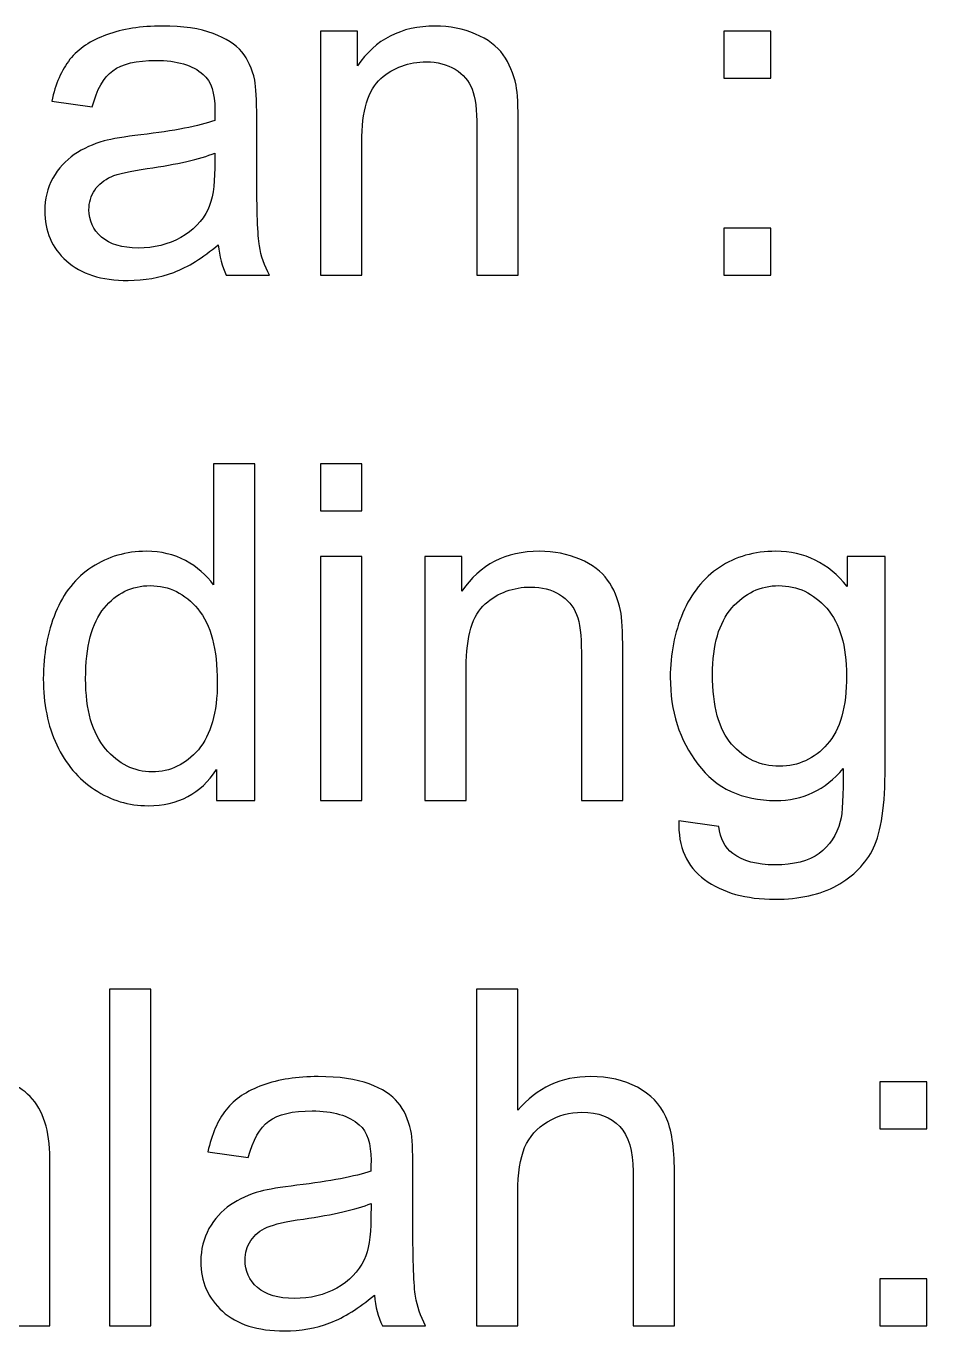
# Model space of a CAD drawing. Header units: millimetres. Extents: x -86 to 86, y -30 to 76.
# Drawn here: x -21.41 to -5.19, y 50.94 to 74.44 of the extents above; entities that cross this region are included whole.
import ezdxf

# ---------------------------------------------------------------- set-up
doc = ezdxf.new("R2010")
doc.units = ezdxf.units.MM
doc.header["$MEASUREMENT"] = 0
doc.layers.add('Layer 1', color=7, linetype='Continuous')

msp = doc.modelspace()

# ---------------------------------------------------------------- linework, layer by layer
at = {"layer": 'Layer 1', "color": 250}
for points, knots in [([(-17.946, 70.5039), (-18.2226, 70.2683), (-18.4893, 70.1032), (-18.7447, 70.0058), (-18.7447, 70.0058), (-19.0001, 69.9084), (-19.2738, 69.8605), (-19.5674, 69.8605), (-19.5674, 69.8605), (-20.05, 69.8605), (-20.4211, 69.9776), (-20.6807, 70.2132), (-20.6807, 70.2132), (-20.9404, 70.4475), (-21.0702, 70.7481), (-21.0702, 71.1135), (-21.0702, 71.1135), (-21.0702, 71.328), (-21.0208, 71.5242), (-20.9234, 71.702), (-20.9234, 71.702), (-20.8247, 71.8798), (-20.6963, 72.0209), (-20.5382, 72.1281), (-20.5382, 72.1281), (-20.3788, 72.2354), (-20.201, 72.3172), (-20.002, 72.3723), (-20.002, 72.3723), (-19.8552, 72.4104), (-19.6337, 72.447), (-19.3388, 72.4837), (-19.3388, 72.4837), (-18.7376, 72.5543), (-18.2931, 72.6404), (-18.0095, 72.7391), (-18.0095, 72.7391), (-18.0067, 72.8407), (-18.0053, 72.9057), (-18.0053, 72.9325), (-18.0053, 72.9325), (-18.0053, 73.2344), (-18.0758, 73.4475), (-18.2169, 73.5717), (-18.2169, 73.5717), (-18.4074, 73.7396), (-18.6911, 73.8229), (-19.0664, 73.8229), (-19.0664, 73.8229), (-19.4178, 73.8229), (-19.6774, 73.7608), (-19.8439, 73.638), (-19.8439, 73.638), (-20.0119, 73.5153), (-20.1346, 73.2979), (-20.2151, 72.9847), (-20.2151, 72.9847), (-20.2151, 72.9847), (-20.9432, 73.0863), (-20.9432, 73.0863), (-20.9432, 73.0863), (-20.8769, 73.3981), (-20.7682, 73.6507), (-20.6158, 73.8426), (-20.6158, 73.8426), (-20.4634, 74.0345), (-20.2433, 74.1813), (-19.9554, 74.2857), (-19.9554, 74.2857), (-19.669, 74.3887), (-19.3345, 74.441), (-18.9563, 74.441), (-18.9563, 74.441), (-18.581, 74.441), (-18.2748, 74.3972), (-18.0391, 74.3083), (-18.0391, 74.3083), (-17.8049, 74.2194), (-17.6313, 74.1093), (-17.5212, 73.9753), (-17.5212, 73.9753), (-17.4112, 73.8412), (-17.3336, 73.6719), (-17.2884, 73.4673), (-17.2884, 73.4673), (-17.2644, 73.3403), (-17.2517, 73.1117), (-17.2517, 72.7829), (-17.2517, 72.7829), (-17.2517, 72.7829), (-17.2517, 71.7951), (-17.2517, 71.7951), (-17.2517, 71.7951), (-17.2517, 71.1051), (-17.2362, 70.669), (-17.2052, 70.4842), (-17.2052, 70.4842), (-17.1755, 70.2993), (-17.1134, 70.1229), (-17.0231, 69.9536), (-17.0231, 69.9536), (-17.0231, 69.9536), (-17.8021, 69.9536), (-17.8021, 69.9536), (-17.8021, 69.9536), (-17.8768, 70.1102), (-17.9248, 70.2937), (-17.946, 70.5039)], [0, 0, 0, 0, 0.0357143, 0.0357143, 0.0357143, 0.0357143, 0.0714286, 0.0714286, 0.0714286, 0.0714286, 0.1071429, 0.1071429, 0.1071429, 0.1071429, 0.1428571, 0.1428571, 0.1428571, 0.1428571, 0.1785714, 0.1785714, 0.1785714, 0.1785714, 0.2142857, 0.2142857, 0.2142857, 0.2142857, 0.25, 0.25, 0.25, 0.25, 0.2857143, 0.2857143, 0.2857143, 0.2857143, 0.3214286, 0.3214286, 0.3214286, 0.3214286, 0.3571429, 0.3571429, 0.3571429, 0.3571429, 0.3928571, 0.3928571, 0.3928571, 0.3928571, 0.4285714, 0.4285714, 0.4285714, 0.4285714, 0.4642857, 0.4642857, 0.4642857, 0.4642857, 0.5, 0.5, 0.5, 0.5, 0.5357143, 0.5357143, 0.5357143, 0.5357143, 0.5714286, 0.5714286, 0.5714286, 0.5714286, 0.6071429, 0.6071429, 0.6071429, 0.6071429, 0.6428571, 0.6428571, 0.6428571, 0.6428571, 0.6785714, 0.6785714, 0.6785714, 0.6785714, 0.7142857, 0.7142857, 0.7142857, 0.7142857, 0.75, 0.75, 0.75, 0.75, 0.7857143, 0.7857143, 0.7857143, 0.7857143, 0.8214286, 0.8214286, 0.8214286, 0.8214286, 0.8571429, 0.8571429, 0.8571429, 0.8571429, 0.8928571, 0.8928571, 0.8928571, 0.8928571, 0.9285714, 0.9285714, 0.9285714, 0.9285714, 1, 1, 1, 1]), ([(-16.1073, 69.9536), (-16.1073, 69.9536), (-16.1073, 74.3478), (-16.1073, 74.3478), (-16.1073, 74.3478), (-16.1073, 74.3478), (-15.4384, 74.3478), (-15.4384, 74.3478), (-15.4384, 74.3478), (-15.4384, 74.3478), (-15.4384, 73.7241), (-15.4384, 73.7241), (-15.4384, 73.7241), (-15.1167, 74.2025), (-14.651, 74.441), (-14.0428, 74.441), (-14.0428, 74.441), (-13.7775, 74.441), (-13.5348, 74.393), (-13.3133, 74.2984), (-13.3133, 74.2984), (-13.0917, 74.2039), (-12.9252, 74.0783), (-12.8152, 73.9245), (-12.8152, 73.9245), (-12.7051, 73.7707), (-12.6275, 73.5872), (-12.5837, 73.3756), (-12.5837, 73.3756), (-12.5569, 73.2373), (-12.5428, 72.996), (-12.5428, 72.6517), (-12.5428, 72.6517), (-12.5428, 72.6517), (-12.5428, 69.9536), (-12.5428, 69.9536), (-12.5428, 69.9536), (-12.5428, 69.9536), (-13.2879, 69.9536), (-13.2879, 69.9536), (-13.2879, 69.9536), (-13.2879, 69.9536), (-13.2879, 72.6234), (-13.2879, 72.6234), (-13.2879, 72.6234), (-13.2879, 72.9268), (-13.3161, 73.154), (-13.374, 73.3036), (-13.374, 73.3036), (-13.4318, 73.4532), (-13.5348, 73.5731), (-13.6816, 73.6634), (-13.6816, 73.6634), (-13.8283, 73.7523), (-14.0019, 73.7975), (-14.1995, 73.7975), (-14.1995, 73.7975), (-14.5156, 73.7975), (-14.7879, 73.6973), (-15.0179, 73.4955), (-15.0179, 73.4955), (-15.2479, 73.2951), (-15.3622, 72.9127), (-15.3622, 72.3511), (-15.3622, 72.3511), (-15.3622, 72.3511), (-15.3622, 69.9536), (-15.3622, 69.9536), (-15.3622, 69.9536), (-15.3622, 69.9536), (-16.1073, 69.9536), (-16.1073, 69.9536)], [0, 0, 0, 0, 0.0526316, 0.0526316, 0.0526316, 0.0526316, 0.1052632, 0.1052632, 0.1052632, 0.1052632, 0.1578947, 0.1578947, 0.1578947, 0.1578947, 0.2105263, 0.2105263, 0.2105263, 0.2105263, 0.2631579, 0.2631579, 0.2631579, 0.2631579, 0.3157895, 0.3157895, 0.3157895, 0.3157895, 0.3684211, 0.3684211, 0.3684211, 0.3684211, 0.4210526, 0.4210526, 0.4210526, 0.4210526, 0.4736842, 0.4736842, 0.4736842, 0.4736842, 0.5263158, 0.5263158, 0.5263158, 0.5263158, 0.5789474, 0.5789474, 0.5789474, 0.5789474, 0.6315789, 0.6315789, 0.6315789, 0.6315789, 0.6842105, 0.6842105, 0.6842105, 0.6842105, 0.7368421, 0.7368421, 0.7368421, 0.7368421, 0.7894737, 0.7894737, 0.7894737, 0.7894737, 0.8421053, 0.8421053, 0.8421053, 0.8421053, 0.8947368, 0.8947368, 0.8947368, 0.8947368, 1, 1, 1, 1]), ([(-8.8429, 73.5011), (-8.8429, 73.5011), (-8.8429, 74.3478), (-8.8429, 74.3478), (-8.8429, 74.3478), (-8.8429, 74.3478), (-7.9962, 74.3478), (-7.9962, 74.3478), (-7.9962, 74.3478), (-7.9962, 74.3478), (-7.9962, 73.5011), (-7.9962, 73.5011), (-7.9962, 73.5011), (-7.9962, 73.5011), (-8.8429, 73.5011), (-8.8429, 73.5011)], [0, 0, 0, 0, 0.2, 0.2, 0.2, 0.2, 0.4, 0.4, 0.4, 0.4, 0.6, 0.6, 0.6, 0.6, 1, 1, 1, 1]), ([(-18.0053, 72.1549), (-18.2762, 72.0449), (-18.6826, 71.9517), (-19.2245, 71.8755), (-19.2245, 71.8755), (-19.5321, 71.8318), (-19.7494, 71.7824), (-19.8764, 71.7274), (-19.8764, 71.7274), (-20.0034, 71.6723), (-20.1008, 71.5919), (-20.1699, 71.4875), (-20.1699, 71.4875), (-20.2391, 71.3817), (-20.2743, 71.2645), (-20.2743, 71.1347), (-20.2743, 71.1347), (-20.2743, 70.9386), (-20.1995, 70.7735), (-20.0486, 70.6422), (-20.0486, 70.6422), (-19.8976, 70.511), (-19.6774, 70.4447), (-19.3881, 70.4447), (-19.3881, 70.4447), (-19.1017, 70.4447), (-18.8463, 70.5068), (-18.6219, 70.6323), (-18.6219, 70.6323), (-18.399, 70.7565), (-18.2339, 70.9273), (-18.1294, 71.1432), (-18.1294, 71.1432), (-18.049, 71.3111), (-18.0095, 71.558), (-18.0095, 71.884), (-18.0095, 71.884), (-18.0095, 71.884), (-18.0053, 72.1549), (-18.0053, 72.1549)], [0, 0, 0, 0, 0.0909091, 0.0909091, 0.0909091, 0.0909091, 0.1818182, 0.1818182, 0.1818182, 0.1818182, 0.2727273, 0.2727273, 0.2727273, 0.2727273, 0.3636364, 0.3636364, 0.3636364, 0.3636364, 0.4545455, 0.4545455, 0.4545455, 0.4545455, 0.5454545, 0.5454545, 0.5454545, 0.5454545, 0.6363636, 0.6363636, 0.6363636, 0.6363636, 0.7272727, 0.7272727, 0.7272727, 0.7272727, 0.8181818, 0.8181818, 0.8181818, 0.8181818, 1, 1, 1, 1]), ([(-8.8429, 69.9536), (-8.8429, 69.9536), (-8.8429, 70.8003), (-8.8429, 70.8003), (-8.8429, 70.8003), (-8.8429, 70.8003), (-7.9962, 70.8003), (-7.9962, 70.8003), (-7.9962, 70.8003), (-7.9962, 70.8003), (-7.9962, 69.9536), (-7.9962, 69.9536), (-7.9962, 69.9536), (-7.9962, 69.9536), (-8.8429, 69.9536), (-8.8429, 69.9536)], [0, 0, 0, 0, 0.2, 0.2, 0.2, 0.2, 0.4, 0.4, 0.4, 0.4, 0.6, 0.6, 0.6, 0.6, 1, 1, 1, 1]), ([(-17.9799, 60.4949), (-17.9799, 60.4949), (-17.9799, 61.0523), (-17.9799, 61.0523), (-17.9799, 61.0523), (-18.2578, 60.6191), (-18.6671, 60.4018), (-19.2075, 60.4018), (-19.2075, 60.4018), (-19.5575, 60.4018), (-19.8792, 60.4977), (-20.1713, 60.691), (-20.1713, 60.691), (-20.4648, 60.883), (-20.692, 61.1525), (-20.8543, 61.4968), (-20.8543, 61.4968), (-21.0152, 61.8425), (-21.0956, 62.239), (-21.0956, 62.6878), (-21.0956, 62.6878), (-21.0956, 63.1252), (-21.0222, 63.5217), (-20.8769, 63.8788), (-20.8769, 63.8788), (-20.7301, 64.2344), (-20.5114, 64.5081), (-20.2193, 64.6972), (-20.2193, 64.6972), (-19.9286, 64.8877), (-19.6012, 64.9823), (-19.2414, 64.9823), (-19.2414, 64.9823), (-18.9761, 64.9823), (-18.7404, 64.9258), (-18.5344, 64.8143), (-18.5344, 64.8143), (-18.3284, 64.7028), (-18.1605, 64.5561), (-18.0307, 64.3769), (-18.0307, 64.3769), (-18.0307, 64.3769), (-18.0307, 66.5571), (-18.0307, 66.5571), (-18.0307, 66.5571), (-18.0307, 66.5571), (-17.2856, 66.5571), (-17.2856, 66.5571), (-17.2856, 66.5571), (-17.2856, 66.5571), (-17.2856, 60.4949), (-17.2856, 60.4949), (-17.2856, 60.4949), (-17.2856, 60.4949), (-17.9799, 60.4949), (-17.9799, 60.4949)], [0, 0, 0, 0, 0.0666667, 0.0666667, 0.0666667, 0.0666667, 0.1333333, 0.1333333, 0.1333333, 0.1333333, 0.2, 0.2, 0.2, 0.2, 0.2666667, 0.2666667, 0.2666667, 0.2666667, 0.3333333, 0.3333333, 0.3333333, 0.3333333, 0.4, 0.4, 0.4, 0.4, 0.4666667, 0.4666667, 0.4666667, 0.4666667, 0.5333333, 0.5333333, 0.5333333, 0.5333333, 0.6, 0.6, 0.6, 0.6, 0.6666667, 0.6666667, 0.6666667, 0.6666667, 0.7333333, 0.7333333, 0.7333333, 0.7333333, 0.8, 0.8, 0.8, 0.8, 0.8666667, 0.8666667, 0.8666667, 0.8666667, 1, 1, 1, 1]), ([(-16.1073, 65.7104), (-16.1073, 65.7104), (-16.1073, 66.5571), (-16.1073, 66.5571), (-16.1073, 66.5571), (-16.1073, 66.5571), (-15.3622, 66.5571), (-15.3622, 66.5571), (-15.3622, 66.5571), (-15.3622, 66.5571), (-15.3622, 65.7104), (-15.3622, 65.7104), (-15.3622, 65.7104), (-15.3622, 65.7104), (-16.1073, 65.7104), (-16.1073, 65.7104)], [0, 0, 0, 0, 0.2, 0.2, 0.2, 0.2, 0.4, 0.4, 0.4, 0.4, 0.6, 0.6, 0.6, 0.6, 1, 1, 1, 1]), ([(-16.1073, 60.4949), (-16.1073, 60.4949), (-16.1073, 64.8891), (-16.1073, 64.8891), (-16.1073, 64.8891), (-16.1073, 64.8891), (-15.3622, 64.8891), (-15.3622, 64.8891), (-15.3622, 64.8891), (-15.3622, 64.8891), (-15.3622, 60.4949), (-15.3622, 60.4949), (-15.3622, 60.4949), (-15.3622, 60.4949), (-16.1073, 60.4949), (-16.1073, 60.4949)], [0, 0, 0, 0, 0.2, 0.2, 0.2, 0.2, 0.4, 0.4, 0.4, 0.4, 0.6, 0.6, 0.6, 0.6, 1, 1, 1, 1]), ([(-14.2263, 60.4949), (-14.2263, 60.4949), (-14.2263, 64.8891), (-14.2263, 64.8891), (-14.2263, 64.8891), (-14.2263, 64.8891), (-13.5574, 64.8891), (-13.5574, 64.8891), (-13.5574, 64.8891), (-13.5574, 64.8891), (-13.5574, 64.2654), (-13.5574, 64.2654), (-13.5574, 64.2654), (-13.2357, 64.7438), (-12.77, 64.9823), (-12.1618, 64.9823), (-12.1618, 64.9823), (-11.8965, 64.9823), (-11.6538, 64.9343), (-11.4323, 64.8397), (-11.4323, 64.8397), (-11.2107, 64.7452), (-11.0442, 64.6196), (-10.9342, 64.4658), (-10.9342, 64.4658), (-10.8241, 64.312), (-10.7465, 64.1285), (-10.7027, 63.9169), (-10.7027, 63.9169), (-10.6759, 63.7786), (-10.6618, 63.5373), (-10.6618, 63.193), (-10.6618, 63.193), (-10.6618, 63.193), (-10.6618, 60.4949), (-10.6618, 60.4949), (-10.6618, 60.4949), (-10.6618, 60.4949), (-11.4069, 60.4949), (-11.4069, 60.4949), (-11.4069, 60.4949), (-11.4069, 60.4949), (-11.4069, 63.1647), (-11.4069, 63.1647), (-11.4069, 63.1647), (-11.4069, 63.4681), (-11.4351, 63.6953), (-11.493, 63.8449), (-11.493, 63.8449), (-11.5508, 63.9945), (-11.6538, 64.1144), (-11.8006, 64.2047), (-11.8006, 64.2047), (-11.9473, 64.2936), (-12.1209, 64.3388), (-12.3185, 64.3388), (-12.3185, 64.3388), (-12.6346, 64.3388), (-12.9069, 64.2386), (-13.1369, 64.0368), (-13.1369, 64.0368), (-13.3669, 63.8364), (-13.4812, 63.454), (-13.4812, 62.8924), (-13.4812, 62.8924), (-13.4812, 62.8924), (-13.4812, 60.4949), (-13.4812, 60.4949), (-13.4812, 60.4949), (-13.4812, 60.4949), (-14.2263, 60.4949), (-14.2263, 60.4949)], [0, 0, 0, 0, 0.0526316, 0.0526316, 0.0526316, 0.0526316, 0.1052632, 0.1052632, 0.1052632, 0.1052632, 0.1578947, 0.1578947, 0.1578947, 0.1578947, 0.2105263, 0.2105263, 0.2105263, 0.2105263, 0.2631579, 0.2631579, 0.2631579, 0.2631579, 0.3157895, 0.3157895, 0.3157895, 0.3157895, 0.3684211, 0.3684211, 0.3684211, 0.3684211, 0.4210526, 0.4210526, 0.4210526, 0.4210526, 0.4736842, 0.4736842, 0.4736842, 0.4736842, 0.5263158, 0.5263158, 0.5263158, 0.5263158, 0.5789474, 0.5789474, 0.5789474, 0.5789474, 0.6315789, 0.6315789, 0.6315789, 0.6315789, 0.6842105, 0.6842105, 0.6842105, 0.6842105, 0.7368421, 0.7368421, 0.7368421, 0.7368421, 0.7894737, 0.7894737, 0.7894737, 0.7894737, 0.8421053, 0.8421053, 0.8421053, 0.8421053, 0.8947368, 0.8947368, 0.8947368, 0.8947368, 1, 1, 1, 1]), ([(-9.6543, 60.1308), (-9.6543, 60.1308), (-8.9346, 60.0292), (-8.9346, 60.0292), (-8.9346, 60.0292), (-8.905, 59.8063), (-8.8203, 59.644), (-8.682, 59.541), (-8.682, 59.541), (-8.4972, 59.4041), (-8.2446, 59.335), (-7.9242, 59.335), (-7.9242, 59.335), (-7.5799, 59.335), (-7.3132, 59.4041), (-7.1256, 59.541), (-7.1256, 59.541), (-6.9379, 59.6779), (-6.8109, 59.8712), (-6.7446, 60.1181), (-6.7446, 60.1181), (-6.7065, 60.2691), (-6.6881, 60.5866), (-6.6909, 61.0706), (-6.6909, 61.0706), (-7.0169, 60.6868), (-7.4219, 60.4949), (-7.9073, 60.4949), (-7.9073, 60.4949), (-8.5113, 60.4949), (-8.9798, 60.7122), (-9.31, 61.1482), (-9.31, 61.1482), (-9.6416, 61.5829), (-9.8067, 62.105), (-9.8067, 62.7132), (-9.8067, 62.7132), (-9.8067, 63.1323), (-9.7305, 63.5189), (-9.5795, 63.8731), (-9.5795, 63.8731), (-9.4285, 64.2273), (-9.2084, 64.4996), (-8.9205, 64.693), (-8.9205, 64.693), (-8.6326, 64.8863), (-8.294, 64.9823), (-7.9045, 64.9823), (-7.9045, 64.9823), (-7.3866, 64.9823), (-6.959, 64.7706), (-6.6232, 64.3472), (-6.6232, 64.3472), (-6.6232, 64.3472), (-6.6232, 64.8891), (-6.6232, 64.8891), (-6.6232, 64.8891), (-6.6232, 64.8891), (-5.9374, 64.8891), (-5.9374, 64.8891), (-5.9374, 64.8891), (-5.9374, 64.8891), (-5.9374, 61.0946), (-5.9374, 61.0946), (-5.9374, 61.0946), (-5.9374, 60.4102), (-6.0065, 59.9262), (-6.1462, 59.6412), (-6.1462, 59.6412), (-6.2845, 59.3561), (-6.5061, 59.1304), (-6.8066, 58.9652), (-6.8066, 58.9652), (-7.1086, 58.8001), (-7.4797, 58.7169), (-7.92, 58.7169), (-7.92, 58.7169), (-8.4435, 58.7169), (-8.8655, 58.834), (-9.1872, 59.0697), (-9.1872, 59.0697), (-9.5103, 59.3039), (-9.6656, 59.6581), (-9.6543, 60.1308)], [0, 0, 0, 0, 0.0454545, 0.0454545, 0.0454545, 0.0454545, 0.0909091, 0.0909091, 0.0909091, 0.0909091, 0.1363636, 0.1363636, 0.1363636, 0.1363636, 0.1818182, 0.1818182, 0.1818182, 0.1818182, 0.2272727, 0.2272727, 0.2272727, 0.2272727, 0.2727273, 0.2727273, 0.2727273, 0.2727273, 0.3181818, 0.3181818, 0.3181818, 0.3181818, 0.3636364, 0.3636364, 0.3636364, 0.3636364, 0.4090909, 0.4090909, 0.4090909, 0.4090909, 0.4545455, 0.4545455, 0.4545455, 0.4545455, 0.5, 0.5, 0.5, 0.5, 0.5454545, 0.5454545, 0.5454545, 0.5454545, 0.5909091, 0.5909091, 0.5909091, 0.5909091, 0.6363636, 0.6363636, 0.6363636, 0.6363636, 0.6818182, 0.6818182, 0.6818182, 0.6818182, 0.7272727, 0.7272727, 0.7272727, 0.7272727, 0.7727273, 0.7727273, 0.7727273, 0.7727273, 0.8181818, 0.8181818, 0.8181818, 0.8181818, 0.8636364, 0.8636364, 0.8636364, 0.8636364, 0.9090909, 0.9090909, 0.9090909, 0.9090909, 1, 1, 1, 1]), ([(-20.3336, 62.6864), (-20.3336, 62.1247), (-20.2151, 61.7056), (-19.9766, 61.4276), (-19.9766, 61.4276), (-19.7395, 61.1497), (-19.4587, 61.0114), (-19.1356, 61.0114), (-19.1356, 61.0114), (-18.8096, 61.0114), (-18.533, 61.144), (-18.3044, 61.4093), (-18.3044, 61.4093), (-18.0772, 61.6746), (-17.9629, 62.0796), (-17.9629, 62.6243), (-17.9629, 62.6243), (-17.9629, 63.2226), (-18.0786, 63.6629), (-18.3115, 63.9437), (-18.3115, 63.9437), (-18.5429, 64.2245), (-18.8293, 64.3642), (-19.1694, 64.3642), (-19.1694, 64.3642), (-19.501, 64.3642), (-19.7776, 64.2301), (-20.0006, 63.9606), (-20.0006, 63.9606), (-20.2221, 63.6911), (-20.3336, 63.2663), (-20.3336, 62.6864)], [0, 0, 0, 0, 0.1111111, 0.1111111, 0.1111111, 0.1111111, 0.2222222, 0.2222222, 0.2222222, 0.2222222, 0.3333333, 0.3333333, 0.3333333, 0.3333333, 0.4444444, 0.4444444, 0.4444444, 0.4444444, 0.5555556, 0.5555556, 0.5555556, 0.5555556, 0.6666667, 0.6666667, 0.6666667, 0.6666667, 0.7777778, 0.7777778, 0.7777778, 0.7777778, 1, 1, 1, 1]), ([(-9.0447, 62.7668), (-9.0447, 62.1925), (-8.9304, 61.7734), (-8.7018, 61.5095), (-8.7018, 61.5095), (-8.4718, 61.2456), (-8.1853, 61.113), (-7.841, 61.113), (-7.841, 61.113), (-7.4981, 61.113), (-7.2116, 61.2442), (-6.9788, 61.5067), (-6.9788, 61.5067), (-6.7474, 61.7691), (-6.6317, 62.1812), (-6.6317, 62.7428), (-6.6317, 62.7428), (-6.6317, 63.279), (-6.7516, 63.684), (-6.9901, 63.9564), (-6.9901, 63.9564), (-7.2286, 64.2287), (-7.5164, 64.3642), (-7.8523, 64.3642), (-7.8523, 64.3642), (-8.1839, 64.3642), (-8.4647, 64.2301), (-8.6975, 63.962), (-8.6975, 63.962), (-8.929, 63.6939), (-9.0447, 63.296), (-9.0447, 62.7668)], [0, 0, 0, 0, 0.1111111, 0.1111111, 0.1111111, 0.1111111, 0.2222222, 0.2222222, 0.2222222, 0.2222222, 0.3333333, 0.3333333, 0.3333333, 0.3333333, 0.4444444, 0.4444444, 0.4444444, 0.4444444, 0.5555556, 0.5555556, 0.5555556, 0.5555556, 0.6666667, 0.6666667, 0.6666667, 0.6666667, 0.7777778, 0.7777778, 0.7777778, 0.7777778, 1, 1, 1, 1]), ([(-19.9031, 51.0362), (-19.9031, 51.0362), (-19.9031, 57.0984), (-19.9031, 57.0984), (-19.9031, 57.0984), (-19.9031, 57.0984), (-19.1581, 57.0984), (-19.1581, 57.0984), (-19.1581, 57.0984), (-19.1581, 57.0984), (-19.1581, 51.0362), (-19.1581, 51.0362), (-19.1581, 51.0362), (-19.1581, 51.0362), (-19.9031, 51.0362), (-19.9031, 51.0362)], [0, 0, 0, 0, 0.2, 0.2, 0.2, 0.2, 0.4, 0.4, 0.4, 0.4, 0.6, 0.6, 0.6, 0.6, 1, 1, 1, 1]), ([(-13.2963, 51.0362), (-13.2963, 51.0362), (-13.2963, 57.0984), (-13.2963, 57.0984), (-13.2963, 57.0984), (-13.2963, 57.0984), (-12.5512, 57.0984), (-12.5512, 57.0984), (-12.5512, 57.0984), (-12.5512, 57.0984), (-12.5512, 54.9168), (-12.5512, 54.9168), (-12.5512, 54.9168), (-12.2055, 55.3218), (-11.7695, 55.5236), (-11.2417, 55.5236), (-11.2417, 55.5236), (-10.9186, 55.5236), (-10.6378, 55.4601), (-10.3979, 55.3316), (-10.3979, 55.3316), (-10.1594, 55.2032), (-9.9886, 55.0268), (-9.8856, 54.8011), (-9.8856, 54.8011), (-9.7826, 54.5753), (-9.7318, 54.2465), (-9.7318, 53.8175), (-9.7318, 53.8175), (-9.7318, 53.8175), (-9.7318, 51.0362), (-9.7318, 51.0362), (-9.7318, 51.0362), (-9.7318, 51.0362), (-10.4769, 51.0362), (-10.4769, 51.0362), (-10.4769, 51.0362), (-10.4769, 51.0362), (-10.4769, 53.8147), (-10.4769, 53.8147), (-10.4769, 53.8147), (-10.4769, 54.1858), (-10.5573, 54.4567), (-10.7168, 54.6261), (-10.7168, 54.6261), (-10.8776, 54.7954), (-11.1034, 54.8801), (-11.3969, 54.8801), (-11.3969, 54.8801), (-11.6157, 54.8801), (-11.8217, 54.8236), (-12.015, 54.7093), (-12.015, 54.7093), (-12.2083, 54.595), (-12.3452, 54.4398), (-12.4285, 54.2437), (-12.4285, 54.2437), (-12.5103, 54.0489), (-12.5512, 53.7794), (-12.5512, 53.4351), (-12.5512, 53.4351), (-12.5512, 53.4351), (-12.5512, 51.0362), (-12.5512, 51.0362), (-12.5512, 51.0362), (-12.5512, 51.0362), (-13.2963, 51.0362), (-13.2963, 51.0362)], [0, 0, 0, 0, 0.0555556, 0.0555556, 0.0555556, 0.0555556, 0.1111111, 0.1111111, 0.1111111, 0.1111111, 0.1666667, 0.1666667, 0.1666667, 0.1666667, 0.2222222, 0.2222222, 0.2222222, 0.2222222, 0.2777778, 0.2777778, 0.2777778, 0.2777778, 0.3333333, 0.3333333, 0.3333333, 0.3333333, 0.3888889, 0.3888889, 0.3888889, 0.3888889, 0.4444444, 0.4444444, 0.4444444, 0.4444444, 0.5, 0.5, 0.5, 0.5, 0.5555556, 0.5555556, 0.5555556, 0.5555556, 0.6111111, 0.6111111, 0.6111111, 0.6111111, 0.6666667, 0.6666667, 0.6666667, 0.6666667, 0.7222222, 0.7222222, 0.7222222, 0.7222222, 0.7777778, 0.7777778, 0.7777778, 0.7777778, 0.8333333, 0.8333333, 0.8333333, 0.8333333, 0.8888889, 0.8888889, 0.8888889, 0.8888889, 1, 1, 1, 1]), ([(-26.939, 51.0362), (-26.939, 51.0362), (-26.939, 55.4304), (-26.939, 55.4304), (-26.939, 55.4304), (-26.939, 55.4304), (-26.2701, 55.4304), (-26.2701, 55.4304), (-26.2701, 55.4304), (-26.2701, 55.4304), (-26.2701, 54.8095), (-26.2701, 54.8095), (-26.2701, 54.8095), (-26.1333, 55.024), (-25.9498, 55.1976), (-25.7212, 55.3274), (-25.7212, 55.3274), (-25.4926, 55.4586), (-25.233, 55.5236), (-24.9409, 55.5236), (-24.9409, 55.5236), (-24.6163, 55.5236), (-24.3496, 55.4558), (-24.1422, 55.3218), (-24.1422, 55.3218), (-23.9347, 55.1863), (-23.788, 54.9986), (-23.7033, 54.7559), (-23.7033, 54.7559), (-23.3534, 55.2681), (-22.9004, 55.5236), (-22.3416, 55.5236), (-22.3416, 55.5236), (-21.9041, 55.5236), (-21.5669, 55.4036), (-21.3326, 55.1623), (-21.3326, 55.1623), (-21.097, 54.921), (-20.9784, 54.5499), (-20.9784, 54.0489), (-20.9784, 54.0489), (-20.9784, 54.0489), (-20.9784, 51.0362), (-20.9784, 51.0362), (-20.9784, 51.0362), (-20.9784, 51.0362), (-21.7235, 51.0362), (-21.7235, 51.0362), (-21.7235, 51.0362), (-21.7235, 51.0362), (-21.7235, 53.802), (-21.7235, 53.802), (-21.7235, 53.802), (-21.7235, 54.0983), (-21.7489, 54.3128), (-21.7969, 54.444), (-21.7969, 54.444), (-21.8449, 54.5753), (-21.9324, 54.6797), (-22.0608, 54.7601), (-22.0608, 54.7601), (-22.1878, 54.8406), (-22.3373, 54.8801), (-22.5081, 54.8801), (-22.5081, 54.8801), (-22.8185, 54.8801), (-23.0754, 54.7771), (-23.28, 54.5725), (-23.28, 54.5725), (-23.4846, 54.3664), (-23.5862, 54.0376), (-23.5862, 53.5861), (-23.5862, 53.5861), (-23.5862, 53.5861), (-23.5862, 51.0362), (-23.5862, 51.0362), (-23.5862, 51.0362), (-23.5862, 51.0362), (-24.3313, 51.0362), (-24.3313, 51.0362), (-24.3313, 51.0362), (-24.3313, 51.0362), (-24.3313, 53.8881), (-24.3313, 53.8881), (-24.3313, 53.8881), (-24.3313, 54.2183), (-24.3919, 54.4666), (-24.5133, 54.6317), (-24.5133, 54.6317), (-24.6346, 54.7968), (-24.8336, 54.8801), (-25.1088, 54.8801), (-25.1088, 54.8801), (-25.3176, 54.8801), (-25.5109, 54.825), (-25.6887, 54.715), (-25.6887, 54.715), (-25.8665, 54.6049), (-25.995, 54.444), (-26.0754, 54.231), (-26.0754, 54.231), (-26.1544, 54.0193), (-26.1939, 53.7131), (-26.1939, 53.3137), (-26.1939, 53.3137), (-26.1939, 53.3137), (-26.1939, 51.0362), (-26.1939, 51.0362), (-26.1939, 51.0362), (-26.1939, 51.0362), (-26.939, 51.0362), (-26.939, 51.0362)], [0, 0, 0, 0, 0.0344828, 0.0344828, 0.0344828, 0.0344828, 0.0689655, 0.0689655, 0.0689655, 0.0689655, 0.1034483, 0.1034483, 0.1034483, 0.1034483, 0.137931, 0.137931, 0.137931, 0.137931, 0.1724138, 0.1724138, 0.1724138, 0.1724138, 0.2068966, 0.2068966, 0.2068966, 0.2068966, 0.2413793, 0.2413793, 0.2413793, 0.2413793, 0.2758621, 0.2758621, 0.2758621, 0.2758621, 0.3103448, 0.3103448, 0.3103448, 0.3103448, 0.3448276, 0.3448276, 0.3448276, 0.3448276, 0.3793103, 0.3793103, 0.3793103, 0.3793103, 0.4137931, 0.4137931, 0.4137931, 0.4137931, 0.4482759, 0.4482759, 0.4482759, 0.4482759, 0.4827586, 0.4827586, 0.4827586, 0.4827586, 0.5172414, 0.5172414, 0.5172414, 0.5172414, 0.5517241, 0.5517241, 0.5517241, 0.5517241, 0.5862069, 0.5862069, 0.5862069, 0.5862069, 0.6206897, 0.6206897, 0.6206897, 0.6206897, 0.6551724, 0.6551724, 0.6551724, 0.6551724, 0.6896552, 0.6896552, 0.6896552, 0.6896552, 0.7241379, 0.7241379, 0.7241379, 0.7241379, 0.7586207, 0.7586207, 0.7586207, 0.7586207, 0.7931034, 0.7931034, 0.7931034, 0.7931034, 0.8275862, 0.8275862, 0.8275862, 0.8275862, 0.862069, 0.862069, 0.862069, 0.862069, 0.8965517, 0.8965517, 0.8965517, 0.8965517, 0.9310345, 0.9310345, 0.9310345, 0.9310345, 1, 1, 1, 1]), ([(-15.135, 51.5865), (-15.4116, 51.3509), (-15.6783, 51.1858), (-15.9337, 51.0884), (-15.9337, 51.0884), (-16.1891, 50.991), (-16.4628, 50.9431), (-16.7564, 50.9431), (-16.7564, 50.9431), (-17.239, 50.9431), (-17.6101, 51.0602), (-17.8697, 51.2958), (-17.8697, 51.2958), (-18.1294, 51.5301), (-18.2592, 51.8307), (-18.2592, 52.1961), (-18.2592, 52.1961), (-18.2592, 52.4106), (-18.2098, 52.6068), (-18.1124, 52.7846), (-18.1124, 52.7846), (-18.0137, 52.9624), (-17.8853, 53.1035), (-17.7272, 53.2107), (-17.7272, 53.2107), (-17.5678, 53.318), (-17.39, 53.3998), (-17.191, 53.4549), (-17.191, 53.4549), (-17.0442, 53.493), (-16.8227, 53.5296), (-16.5278, 53.5663), (-16.5278, 53.5663), (-15.9266, 53.6369), (-15.4821, 53.723), (-15.1985, 53.8217), (-15.1985, 53.8217), (-15.1957, 53.9233), (-15.1943, 53.9883), (-15.1943, 54.0151), (-15.1943, 54.0151), (-15.1943, 54.317), (-15.2648, 54.5301), (-15.4059, 54.6543), (-15.4059, 54.6543), (-15.5964, 54.8222), (-15.8801, 54.9055), (-16.2554, 54.9055), (-16.2554, 54.9055), (-16.6068, 54.9055), (-16.8664, 54.8434), (-17.0329, 54.7206), (-17.0329, 54.7206), (-17.2009, 54.5979), (-17.3236, 54.3805), (-17.4041, 54.0673), (-17.4041, 54.0673), (-17.4041, 54.0673), (-18.1322, 54.1689), (-18.1322, 54.1689), (-18.1322, 54.1689), (-18.0659, 54.4807), (-17.9572, 54.7333), (-17.8048, 54.9252), (-17.8048, 54.9252), (-17.6524, 55.1171), (-17.4323, 55.2639), (-17.1444, 55.3683), (-17.1444, 55.3683), (-16.858, 55.4713), (-16.5235, 55.5236), (-16.1453, 55.5236), (-16.1453, 55.5236), (-15.77, 55.5236), (-15.4638, 55.4798), (-15.2281, 55.3909), (-15.2281, 55.3909), (-14.9939, 55.302), (-14.8203, 55.1919), (-14.7102, 55.0579), (-14.7102, 55.0579), (-14.6002, 54.9238), (-14.5226, 54.7545), (-14.4774, 54.5499), (-14.4774, 54.5499), (-14.4534, 54.4229), (-14.4407, 54.1943), (-14.4407, 53.8655), (-14.4407, 53.8655), (-14.4407, 53.8655), (-14.4407, 52.8777), (-14.4407, 52.8777), (-14.4407, 52.8777), (-14.4407, 52.1877), (-14.4252, 51.7516), (-14.3942, 51.5668), (-14.3942, 51.5668), (-14.3645, 51.3819), (-14.3024, 51.2055), (-14.2121, 51.0362), (-14.2121, 51.0362), (-14.2121, 51.0362), (-14.9911, 51.0362), (-14.9911, 51.0362), (-14.9911, 51.0362), (-15.0658, 51.1928), (-15.1138, 51.3763), (-15.135, 51.5865)], [0, 0, 0, 0, 0.0357143, 0.0357143, 0.0357143, 0.0357143, 0.0714286, 0.0714286, 0.0714286, 0.0714286, 0.1071429, 0.1071429, 0.1071429, 0.1071429, 0.1428571, 0.1428571, 0.1428571, 0.1428571, 0.1785714, 0.1785714, 0.1785714, 0.1785714, 0.2142857, 0.2142857, 0.2142857, 0.2142857, 0.25, 0.25, 0.25, 0.25, 0.2857143, 0.2857143, 0.2857143, 0.2857143, 0.3214286, 0.3214286, 0.3214286, 0.3214286, 0.3571429, 0.3571429, 0.3571429, 0.3571429, 0.3928571, 0.3928571, 0.3928571, 0.3928571, 0.4285714, 0.4285714, 0.4285714, 0.4285714, 0.4642857, 0.4642857, 0.4642857, 0.4642857, 0.5, 0.5, 0.5, 0.5, 0.5357143, 0.5357143, 0.5357143, 0.5357143, 0.5714286, 0.5714286, 0.5714286, 0.5714286, 0.6071429, 0.6071429, 0.6071429, 0.6071429, 0.6428571, 0.6428571, 0.6428571, 0.6428571, 0.6785714, 0.6785714, 0.6785714, 0.6785714, 0.7142857, 0.7142857, 0.7142857, 0.7142857, 0.75, 0.75, 0.75, 0.75, 0.7857143, 0.7857143, 0.7857143, 0.7857143, 0.8214286, 0.8214286, 0.8214286, 0.8214286, 0.8571429, 0.8571429, 0.8571429, 0.8571429, 0.8928571, 0.8928571, 0.8928571, 0.8928571, 0.9285714, 0.9285714, 0.9285714, 0.9285714, 1, 1, 1, 1]), ([(-6.0319, 54.5837), (-6.0319, 54.5837), (-6.0319, 55.4304), (-6.0319, 55.4304), (-6.0319, 55.4304), (-6.0319, 55.4304), (-5.1852, 55.4304), (-5.1852, 55.4304), (-5.1852, 55.4304), (-5.1852, 55.4304), (-5.1852, 54.5837), (-5.1852, 54.5837), (-5.1852, 54.5837), (-5.1852, 54.5837), (-6.0319, 54.5837), (-6.0319, 54.5837)], [0, 0, 0, 0, 0.2, 0.2, 0.2, 0.2, 0.4, 0.4, 0.4, 0.4, 0.6, 0.6, 0.6, 0.6, 1, 1, 1, 1]), ([(-15.1943, 53.2375), (-15.4652, 53.1275), (-15.8716, 53.0343), (-16.4135, 52.9581), (-16.4135, 52.9581), (-16.7211, 52.9144), (-16.9384, 52.865), (-17.0654, 52.81), (-17.0654, 52.81), (-17.1924, 52.7549), (-17.2898, 52.6745), (-17.3589, 52.5701), (-17.3589, 52.5701), (-17.4281, 52.4643), (-17.4633, 52.3471), (-17.4633, 52.2173), (-17.4633, 52.2173), (-17.4633, 52.0212), (-17.3885, 51.8561), (-17.2376, 51.7248), (-17.2376, 51.7248), (-17.0866, 51.5936), (-16.8664, 51.5273), (-16.5771, 51.5273), (-16.5771, 51.5273), (-16.2907, 51.5273), (-16.0353, 51.5894), (-15.8109, 51.7149), (-15.8109, 51.7149), (-15.588, 51.8391), (-15.4229, 52.0099), (-15.3184, 52.2258), (-15.3184, 52.2258), (-15.238, 52.3937), (-15.1985, 52.6406), (-15.1985, 52.9666), (-15.1985, 52.9666), (-15.1985, 52.9666), (-15.1943, 53.2375), (-15.1943, 53.2375)], [0, 0, 0, 0, 0.0909091, 0.0909091, 0.0909091, 0.0909091, 0.1818182, 0.1818182, 0.1818182, 0.1818182, 0.2727273, 0.2727273, 0.2727273, 0.2727273, 0.3636364, 0.3636364, 0.3636364, 0.3636364, 0.4545455, 0.4545455, 0.4545455, 0.4545455, 0.5454545, 0.5454545, 0.5454545, 0.5454545, 0.6363636, 0.6363636, 0.6363636, 0.6363636, 0.7272727, 0.7272727, 0.7272727, 0.7272727, 0.8181818, 0.8181818, 0.8181818, 0.8181818, 1, 1, 1, 1]), ([(-6.0319, 51.0362), (-6.0319, 51.0362), (-6.0319, 51.8829), (-6.0319, 51.8829), (-6.0319, 51.8829), (-6.0319, 51.8829), (-5.1852, 51.8829), (-5.1852, 51.8829), (-5.1852, 51.8829), (-5.1852, 51.8829), (-5.1852, 51.0362), (-5.1852, 51.0362), (-5.1852, 51.0362), (-5.1852, 51.0362), (-6.0319, 51.0362), (-6.0319, 51.0362)], [0, 0, 0, 0, 0.2, 0.2, 0.2, 0.2, 0.4, 0.4, 0.4, 0.4, 0.6, 0.6, 0.6, 0.6, 1, 1, 1, 1])]:
    msp.add_open_spline(points, degree=3, knots=knots, dxfattribs=at)

doc.saveas('drawing.dxf')
